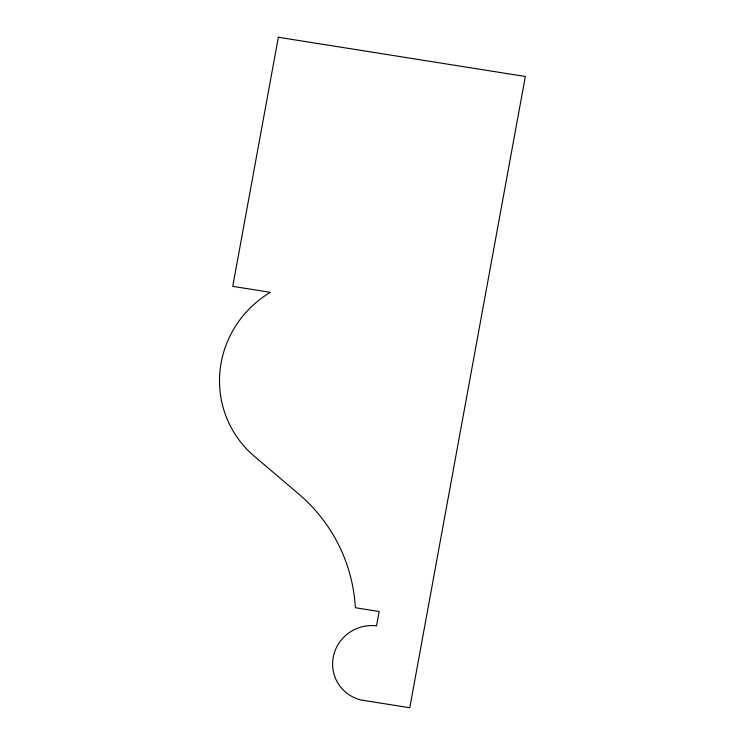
<?xml version="1.0" encoding="UTF-8"?>
<svg xmlns="http://www.w3.org/2000/svg" width="745" height="745" viewBox="0 0 745 745"><rect width="100%" height="100%" fill="white"/><g stroke="black" fill="none" stroke-linecap="round" stroke-linejoin="round"><path stroke-width="1.12" d="M278.351 37.25L232.747 286.35L270.342 292.329A103.471 100.985 -27.3 0 0 253.775 455.791L297.953 493.367A168.826 164.757 -27.3 0 1 355.374 607.734L379.149 611.515L376.523 625.884A38.489 37.557 -27.3 0 0 333.406 656.447A38.489 37.557 -27.3 0 0 361.083 700.011L409.778 707.75L525.337 76.502L278.351 37.25"/></g></svg>
